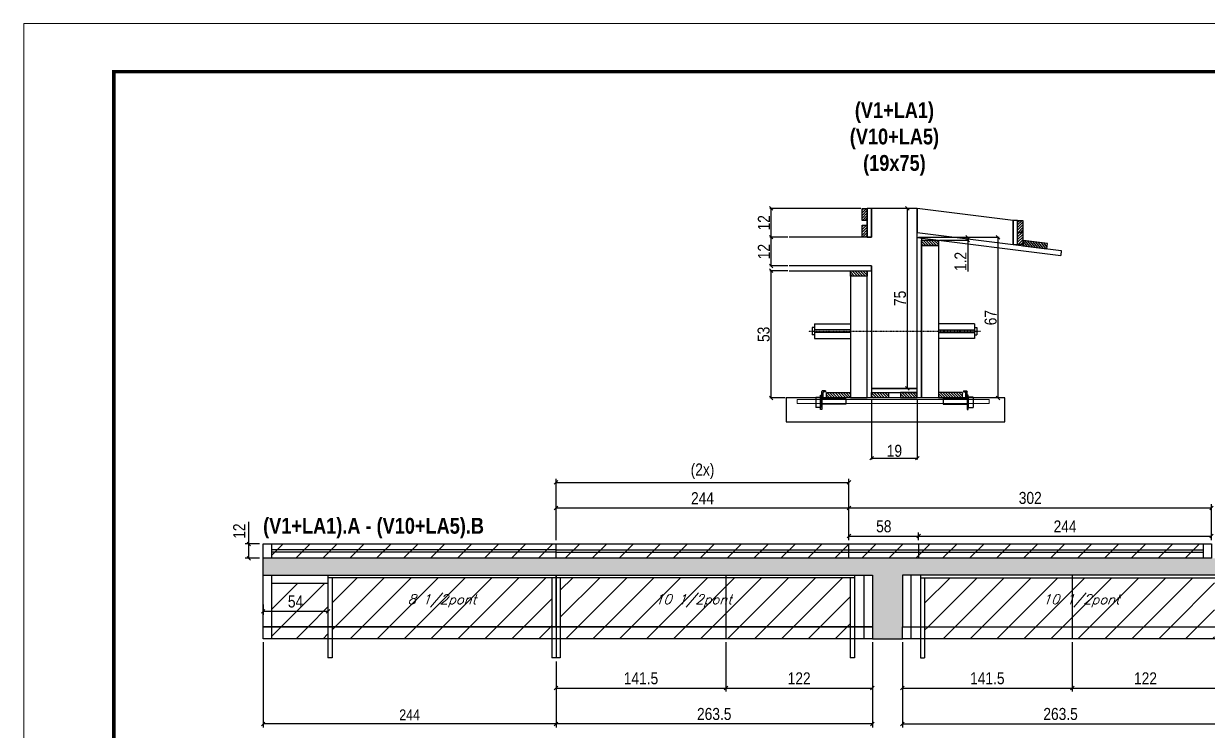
# Model space of a CAD drawing. Extents: x 3330 to 22105, y 1197 to 30204.
# Drawn here: x 12846 to 13832, y 23481 to 24070 of the extents above; entities that cross this region are included whole.
import ezdxf

# ---------------------------------------------------------------- set-up
doc = ezdxf.new("R2010")
doc.units = 0
doc.linetypes.add('DASHED', pattern=[0.75, 0.5, -0.25])
doc.linetypes.add('HIDDEN', pattern=[0.375, 0.25, -0.125])
for name, color, linetype in [('barrote', 251, 'Continuous'), ('COTA', 241, 'Continuous'), ('NOMENCLATURA', 7, 'Continuous'), ('Painéis', 200, 'Continuous'), ('presilha', 1, 'Continuous'), ('SARR_2.2x10', 60, 'Continuous'), ('SARR_2.2x7', 40, 'Continuous'), ('SARR_3.5x7', 81, 'Continuous'), ('SARR_EDITAR', 141, 'Continuous'), ('TENSOR', 3, 'Continuous'), ('texto', 7, 'Continuous')]:
    doc.layers.add(name, color=color, linetype=linetype)
for name, color, linetype, lineweight in [('CONCRETO', 251, 'Continuous', 25), ('Folhas', 255, 'Continuous', 9), ('Hachura', 251, 'Continuous', 9), ('SARRAFO DE PRESSAO', 251, 'DASHED', 9), ('SCO-___-LAJ', 2, 'Continuous', 0)]:
    doc.layers.add(name, color=color, linetype=linetype, lineweight=lineweight)
doc.styles.add('COTA TECNICA', font='techl___.ttf', dxfattribs={"height": 10})
doc.styles.add('COTA TECNICA 2X', font='techl___.ttf', dxfattribs={"height": 10})
doc.styles.add('COTA TECNICA-50', font='techl___.ttf', dxfattribs={"height": 9})
doc.styles.add('Romans', font='romans.shx')
doc.styles.add('TECNICA', font='techb___.ttf', dxfattribs={"height": 10})
doc.dimstyles.new('COTA PAINEL-50', dxfattribs={"dimtxt": 9, "dimasz": 3, "dimexe": 3, "dimexo": 3, "dimgap": 3, "dimtad": 1, "dimdec": 1, "dimzin": 12, "dimdsep": 46, "dimtxsty": 'COTA TECNICA-50', "dimblk1": 'OBLIQUE', "dimblk2": 'OBLIQUE', "dimsah": 1, "dimcen": 0.9, "dimclrd": 4, "dimclre": 4, "dimclrt": 240, "dimadec": 1, "dimazin": 3, "dimtfac": 1, "dimtdec": 1, "dimtmove": 0, "dimatfit": 3, "dimfxl": 1, "dimtolj": 1, "dimtzin": 12, "dimarcsym": 0})
doc.dimstyles.new('PAINEL', dxfattribs={"dimtxt": 10, "dimasz": 3, "dimexe": 3, "dimexo": 3, "dimgap": 3, "dimtad": 1, "dimdec": 1, "dimzin": 12, "dimdsep": 46, "dimtxsty": 'COTA TECNICA', "dimblk1": 'OBLIQUE', "dimblk2": 'OBLIQUE', "dimsah": 1, "dimcen": 0.9, "dimclrd": 4, "dimclre": 4, "dimclrt": 240, "dimadec": 1, "dimazin": 3, "dimtfac": 1, "dimtdec": 1, "dimtmove": 0, "dimatfit": 3, "dimfxl": 1, "dimtolj": 1, "dimtzin": 12, "dimarcsym": 0})
doc.dimstyles.new('SECAO', dxfattribs={"dimscale": 0.333333, "dimtxt": 5, "dimasz": 9, "dimexe": 3, "dimexo": 3, "dimgap": 3, "dimtad": 1, "dimdec": 1, "dimlfac": 0.5, "dimzin": 12, "dimdsep": 46, "dimtxsty": 'COTA TECNICA 2X', "dimblk1": 'OBLIQUE', "dimblk2": 'OBLIQUE', "dimsah": 1, "dimcen": 0.9, "dimclrd": 4, "dimclre": 4, "dimclrt": 240, "dimadec": 1, "dimazin": 3, "dimtfac": 1, "dimtdec": 1, "dimtmove": 0, "dimatfit": 3, "dimfxl": 1, "dimtolj": 1, "dimtzin": 12, "dimarcsym": 0})
pattern_1 = [(135, (46708.3284, -99753.9328), (-1.122532015, -1.122532015), [])]

# ---------------------------------------------------------------- blocks, each defined once
blk = doc.blocks.new('9999999999')
at = {"layer": 'Folhas'}
blk.add_lwpolyline([(98138.98, 34190.21), (99623.98, 34190.21), (99623.98, 35240.21), (98138.98, 35240.21)], close=True, dxfattribs=at)
at = {"layer": 'Folhas', "color": 30, "const_width": 3}
blk.add_lwpolyline([(98213.98, 34230.21), (99583.98, 34230.21), (99583.98, 35200.21), (98213.98, 35200.21)], close=True, dxfattribs=at)
blk = doc.blocks.new('PRESILHA METÁLICA 1')
at = {"layer": 'presilha'}
for p, q in [((6, 15.5), (7.5, 15.5)), ((6, -2.5), (6, 15.5)), ((7.5, 10.6), (7.5, 19.9)), ((7.5, 15.5), (7.5, -2.5)), ((12, 21), (8.6, 21)), ((9, 11.6), (9, 18.9)), ((12, 19.5), (9.6, 19.5)), ((12, 21), (12, 19.5)), ((0, 13), (6, 13)), ((0, 13), (0, 0)), ((6, 0), (0, 0)), ((6, 13), (6, 0)), ((37.5, 4.1), (7.5, 4.1)), ((37.5, 11), (9.6, 11)), ((37.5, 11), (37.5, 4.1)), ((7.5, -2.5), (6, -2.5))]:
    blk.add_line(p, q, dxfattribs=at)
for centre, radius, start, end in [((8.6, 19.9), 1.14, 90, 180), ((9.6, 18.9), 0.57, 90, 180), ((9.6, 11.6), 0.57, 180, 270)]:
    blk.add_arc(centre, radius, start, end, dxfattribs=at)
blk = doc.blocks.new('_Oblique')
at = {"color": 0, "linetype": 'ByBlock', "lineweight": -2}
blk.add_line((-0.5, -0.5), (0.5, 0.5), dxfattribs=at)
blk = doc.blocks.new('*D2185')
at = {"layer": 'COTA', "color": 4, "lineweight": -2, "transparency": 16777216}
for p, q in [((13552.39, 23757.24), (13552.39, 23707.02)), ((13590.39, 23757.24), (13590.39, 23707.02)), ((13552.39, 23708.02), (13590.39, 23708.02))]:
    blk.add_line(p, q, dxfattribs=at)
at = {"layer": 'Defpoints', "color": 0, "transparency": 16777216}
for p in [(13552.39, 23758.24), (13590.39, 23758.24), (13590.39, 23708.02)]:
    blk.add_point(p, dxfattribs=at)
at = {"layer": 'COTA', "color": 4, "lineweight": -2, "transparency": 16777216, "xscale": 3, "yscale": 3, "zscale": 3, "rotation": 180}
blk.add_blockref('_Oblique', (13552.39, 23708.02), dxfattribs=at)
at = {"layer": 'COTA', "color": 4, "lineweight": -2, "transparency": 16777216, "xscale": 3, "yscale": 3, "zscale": 3}
blk.add_blockref('_Oblique', (13590.39, 23708.02), dxfattribs=at)
at = {"layer": 'COTA', "color": 240, "transparency": 16777216, "insert": (13571.39, 23714.11), "char_height": 10, "attachment_point": 5, "style": 'COTA TECNICA 2X'}
blk.add_mtext('\\A1;19', dxfattribs=at)
blk = doc.blocks.new('*D2186')
at = {"layer": 'COTA', "color": 4, "lineweight": -2, "transparency": 16777216}
for p, q in [((13482.69, 23864.24), (13467.71, 23864.24)), ((13468.71, 23758.24), (13468.71, 23864.24)), ((13480.33, 23758.24), (13467.71, 23758.24))]:
    blk.add_line(p, q, dxfattribs=at)
at = {"layer": 'Defpoints', "color": 0, "transparency": 16777216}
for p in [(13468.71, 23864.24), (13483.69, 23864.24), (13481.33, 23758.24)]:
    blk.add_point(p, dxfattribs=at)
at = {"layer": 'COTA', "color": 4, "lineweight": -2, "transparency": 16777216, "xscale": 3, "yscale": 3, "zscale": 3}
for p, rotation in [((13468.71, 23864.24), 90), ((13468.71, 23758.24), 270)]:
    blk.add_blockref('_Oblique', p, dxfattribs=dict(at, rotation=rotation))
at = {"layer": 'COTA', "color": 240, "transparency": 16777216, "insert": (13462.49, 23811.24), "char_height": 10, "attachment_point": 5, "rotation": 90, "style": 'COTA TECNICA 2X'}
blk.add_mtext('\\A1;53', dxfattribs=at)
blk = doc.blocks.new('*D2187')
at = {"layer": 'COTA', "color": 4, "lineweight": -2, "transparency": 16777216}
for p, q in [((13482.69, 23892.24), (13467.71, 23892.24)), ((13468.71, 23868.24), (13468.71, 23892.24)), ((13482.69, 23868.24), (13467.71, 23868.24))]:
    blk.add_line(p, q, dxfattribs=at)
at = {"layer": 'Defpoints', "color": 0, "transparency": 16777216}
for p in [(13468.71, 23892.24), (13483.69, 23892.24), (13483.69, 23868.24)]:
    blk.add_point(p, dxfattribs=at)
at = {"layer": 'COTA', "color": 4, "lineweight": -2, "transparency": 16777216, "xscale": 3, "yscale": 3, "zscale": 3}
for p, rotation in [((13468.71, 23892.24), 90), ((13468.71, 23868.24), 270)]:
    blk.add_blockref('_Oblique', p, dxfattribs=dict(at, rotation=rotation))
at = {"layer": 'COTA', "color": 240, "transparency": 16777216, "insert": (13462.65, 23880.24), "char_height": 10, "attachment_point": 5, "rotation": 90, "style": 'COTA TECNICA 2X'}
blk.add_mtext('\\A1;12', dxfattribs=at)
blk = doc.blocks.new('*D2188')
at = {"layer": 'COTA', "color": 4, "lineweight": -2, "transparency": 16777216}
for p, q in [((13543.39, 23916.24), (13467.71, 23916.24)), ((13468.71, 23892.24), (13468.71, 23916.24)), ((13482.69, 23892.24), (13467.71, 23892.24))]:
    blk.add_line(p, q, dxfattribs=at)
at = {"layer": 'Defpoints', "color": 0, "transparency": 16777216}
for p in [(13468.71, 23916.24), (13544.39, 23916.24), (13483.69, 23892.24)]:
    blk.add_point(p, dxfattribs=at)
at = {"layer": 'COTA', "color": 4, "lineweight": -2, "transparency": 16777216, "xscale": 3, "yscale": 3, "zscale": 3}
for p, rotation in [((13468.71, 23916.24), 90), ((13468.71, 23892.24), 270)]:
    blk.add_blockref('_Oblique', p, dxfattribs=dict(at, rotation=rotation))
at = {"layer": 'COTA', "color": 240, "transparency": 16777216, "insert": (13462.65, 23904.24), "char_height": 10, "attachment_point": 5, "rotation": 90, "style": 'COTA TECNICA 2X'}
blk.add_mtext('\\A1;12', dxfattribs=at)
blk = doc.blocks.new('*D2189')
at = {"layer": 'COTA', "color": 4, "lineweight": -2, "transparency": 16777216}
for p, q in [((13591.39, 23892.15), (13658.68, 23892.15)), ((13657.68, 23758.24), (13657.68, 23892.15)), ((13662.25, 23758.24), (13656.68, 23758.24))]:
    blk.add_line(p, q, dxfattribs=at)
at = {"layer": 'Defpoints', "color": 0, "transparency": 16777216}
for p in [(13590.39, 23892.15), (13657.68, 23892.15), (13663.25, 23758.24)]:
    blk.add_point(p, dxfattribs=at)
at = {"layer": 'COTA', "color": 4, "lineweight": -2, "transparency": 16777216, "xscale": 3, "yscale": 3, "zscale": 3}
for p, rotation in [((13657.68, 23892.15), 90), ((13657.68, 23758.24), 270)]:
    blk.add_blockref('_Oblique', p, dxfattribs=dict(at, rotation=rotation))
at = {"layer": 'COTA', "color": 240, "transparency": 16777216, "insert": (13651.58, 23825.19), "char_height": 10, "attachment_point": 5, "rotation": 90, "style": 'COTA TECNICA 2X'}
blk.add_mtext('\\A1;67', dxfattribs=at)
blk = doc.blocks.new('*D2190')
at = {"layer": 'COTA', "color": 4, "lineweight": -2, "transparency": 16777216}
for p, q in [((13589.39, 23916.24), (13581.15, 23916.24)), ((13582.15, 23766.24), (13582.15, 23916.24)), ((13589.39, 23766.24), (13581.15, 23766.24))]:
    blk.add_line(p, q, dxfattribs=at)
at = {"layer": 'Defpoints', "color": 0, "transparency": 16777216}
for p in [(13582.15, 23916.24), (13590.39, 23916.24), (13590.39, 23766.24)]:
    blk.add_point(p, dxfattribs=at)
at = {"layer": 'COTA', "color": 4, "lineweight": -2, "transparency": 16777216, "xscale": 3, "yscale": 3, "zscale": 3}
for p, rotation in [((13582.15, 23916.24), 90), ((13582.15, 23766.24), 270)]:
    blk.add_blockref('_Oblique', p, dxfattribs=dict(at, rotation=rotation))
at = {"layer": 'COTA', "color": 240, "transparency": 16777216, "insert": (13576.04, 23841.24), "char_height": 10, "attachment_point": 5, "rotation": 90, "style": 'COTA TECNICA 2X'}
blk.add_mtext('\\A1;75', dxfattribs=at)
blk = doc.blocks.new('*D2191')
at = {"layer": 'COTA', "color": 4, "lineweight": -2, "transparency": 16777216}
for p, q in [((13591.39, 23892.15), (13633.49, 23892.15)), ((13632.49, 23892.15), (13632.49, 23889.85)), ((13608.99, 23889.85), (13633.49, 23889.85)), ((13632.49, 23889.85), (13632.49, 23863.76))]:
    blk.add_line(p, q, dxfattribs=at)
at = {"layer": 'Defpoints', "color": 0, "transparency": 16777216}
for p in [(13590.39, 23892.15), (13632.49, 23892.15), (13607.99, 23889.85)]:
    blk.add_point(p, dxfattribs=at)
at = {"layer": 'COTA', "color": 4, "lineweight": -2, "transparency": 16777216, "xscale": 3, "yscale": 3, "zscale": 3}
for p, rotation in [((13632.49, 23892.15), 90), ((13632.49, 23889.85), 270)]:
    blk.add_blockref('_Oblique', p, dxfattribs=dict(at, rotation=rotation))
at = {"layer": 'COTA', "color": 240, "transparency": 16777216, "insert": (13626.43, 23871.99), "char_height": 10, "attachment_point": 5, "rotation": 90, "style": 'COTA TECNICA 2X'}
blk.add_mtext('\\A1;1.2', dxfattribs=at)
blk = doc.blocks.new('*D2194')
at = {"layer": 'COTA', "color": 4, "linetype": 'ByBlock', "lineweight": -2, "transparency": 16777216}
for p, q in [((13045.54, 23554.55), (13045.54, 23483.5)), ((13289.54, 23538.55), (13289.54, 23483.5)), ((13289.54, 23486.5), (13045.54, 23486.5))]:
    blk.add_line(p, q, dxfattribs=at)
at = {"layer": 'Defpoints', "color": 0, "linetype": 'ByBlock', "transparency": 16777216}
for p in [(13045.54, 23557.55), (13289.54, 23541.55), (13045.54, 23486.5)]:
    blk.add_point(p, dxfattribs=at)
at = {"layer": 'COTA', "color": 4, "linetype": 'ByBlock', "lineweight": -2, "transparency": 16777216, "xscale": 3, "yscale": 3, "zscale": 3, "rotation": 180}
blk.add_blockref('_Oblique', (13045.54, 23486.5), dxfattribs=at)
at = {"layer": 'COTA', "color": 4, "linetype": 'ByBlock', "lineweight": -2, "transparency": 16777216, "xscale": 3, "yscale": 3, "zscale": 3}
blk.add_blockref('_Oblique', (13289.54, 23486.5), dxfattribs=at)
at = {"layer": 'COTA', "color": 240, "linetype": 'ByBlock', "transparency": 16777216, "insert": (13167.54, 23494.06), "char_height": 9, "attachment_point": 5, "style": 'COTA TECNICA-50'}
blk.add_mtext('\\A1;244', dxfattribs=at)
blk = doc.blocks.new('*D2195')
at = {"layer": 'COTA', "color": 4, "linetype": 'ByBlock', "lineweight": -2, "transparency": 16777216}
for p, q in [((13553.04, 23554.55), (13553.04, 23483.5)), ((13289.54, 23538.55), (13289.54, 23483.5)), ((13553.04, 23486.5), (13289.54, 23486.5))]:
    blk.add_line(p, q, dxfattribs=at)
at = {"layer": 'Defpoints', "color": 0, "linetype": 'ByBlock', "transparency": 16777216}
for p in [(13553.04, 23557.55), (13289.54, 23541.55), (13289.54, 23486.5)]:
    blk.add_point(p, dxfattribs=at)
at = {"layer": 'COTA', "color": 4, "linetype": 'ByBlock', "lineweight": -2, "transparency": 16777216, "xscale": 3, "yscale": 3, "zscale": 3, "rotation": 180}
blk.add_blockref('_Oblique', (13289.54, 23486.5), dxfattribs=at)
at = {"layer": 'COTA', "color": 4, "linetype": 'ByBlock', "lineweight": -2, "transparency": 16777216, "xscale": 3, "yscale": 3, "zscale": 3}
blk.add_blockref('_Oblique', (13553.04, 23486.5), dxfattribs=at)
at = {"layer": 'COTA', "color": 240, "linetype": 'ByBlock', "transparency": 16777216, "insert": (13421.29, 23494.72), "char_height": 10, "attachment_point": 5, "style": 'COTA TECNICA'}
blk.add_mtext('\\A1;263.5', dxfattribs=at)
blk = doc.blocks.new('*D2196')
at = {"layer": 'COTA', "color": 4, "lineweight": -2, "transparency": 16777216}
for p, q in [((13045.54, 23586.05), (13045.54, 23577.41)), ((13099.54, 23586.05), (13099.54, 23577.41)), ((13045.54, 23580.41), (13099.54, 23580.41))]:
    blk.add_line(p, q, dxfattribs=at)
at = {"layer": 'Defpoints', "color": 0, "transparency": 16777216}
for p in [(13045.54, 23589.05), (13099.54, 23589.05), (13099.54, 23580.41)]:
    blk.add_point(p, dxfattribs=at)
at = {"layer": 'COTA', "color": 4, "lineweight": -2, "transparency": 16777216, "xscale": 3, "yscale": 3, "zscale": 3, "rotation": 180}
blk.add_blockref('_Oblique', (13045.54, 23580.41), dxfattribs=at)
at = {"layer": 'COTA', "color": 4, "lineweight": -2, "transparency": 16777216, "xscale": 3, "yscale": 3, "zscale": 3}
blk.add_blockref('_Oblique', (13099.54, 23580.41), dxfattribs=at)
at = {"layer": 'COTA', "color": 240, "transparency": 16777216, "insert": (13072.54, 23588.52), "char_height": 10, "attachment_point": 5, "style": 'COTA TECNICA'}
blk.add_mtext('\\A1;54', dxfattribs=at)
blk = doc.blocks.new('*D2198')
at = {"layer": 'COTA', "color": 4, "linetype": 'ByBlock', "lineweight": -2, "transparency": 16777216}
for p, q in [((13578.04, 23554.55), (13578.04, 23483.5)), ((13841.54, 23538.55), (13841.54, 23483.5)), ((13578.04, 23486.5), (13841.54, 23486.5))]:
    blk.add_line(p, q, dxfattribs=at)
at = {"layer": 'Defpoints', "color": 0, "linetype": 'ByBlock', "transparency": 16777216}
for p in [(13578.04, 23557.55), (13841.54, 23541.55), (13841.54, 23486.5)]:
    blk.add_point(p, dxfattribs=at)
at = {"layer": 'COTA', "color": 4, "linetype": 'ByBlock', "lineweight": -2, "transparency": 16777216, "xscale": 3, "yscale": 3, "zscale": 3, "rotation": 180}
blk.add_blockref('_Oblique', (13578.04, 23486.5), dxfattribs=at)
at = {"layer": 'COTA', "color": 4, "linetype": 'ByBlock', "lineweight": -2, "transparency": 16777216, "xscale": 3, "yscale": 3, "zscale": 3}
blk.add_blockref('_Oblique', (13841.54, 23486.5), dxfattribs=at)
at = {"layer": 'COTA', "color": 240, "linetype": 'ByBlock', "transparency": 16777216, "insert": (13709.79, 23494.72), "char_height": 10, "attachment_point": 5, "style": 'COTA TECNICA'}
blk.add_mtext('\\A1;263.5', dxfattribs=at)
blk = doc.blocks.new('*D2201')
at = {"layer": 'COTA', "color": 4, "lineweight": -2, "transparency": 16777216}
for p, q in [((13431.04, 23554.55), (13431.04, 23513.4)), ((13289.54, 23538.55), (13289.54, 23513.4)), ((13289.54, 23516.4), (13431.04, 23516.4))]:
    blk.add_line(p, q, dxfattribs=at)
at = {"layer": 'Defpoints', "color": 0, "transparency": 16777216}
for p in [(13431.04, 23557.55), (13289.54, 23541.55), (13431.04, 23516.4)]:
    blk.add_point(p, dxfattribs=at)
at = {"layer": 'COTA', "color": 4, "lineweight": -2, "transparency": 16777216, "xscale": 3, "yscale": 3, "zscale": 3, "rotation": 180}
blk.add_blockref('_Oblique', (13289.54, 23516.4), dxfattribs=at)
at = {"layer": 'COTA', "color": 4, "lineweight": -2, "transparency": 16777216, "xscale": 3, "yscale": 3, "zscale": 3}
blk.add_blockref('_Oblique', (13431.04, 23516.4), dxfattribs=at)
at = {"layer": 'COTA', "color": 240, "transparency": 16777216, "insert": (13360.29, 23524.51), "char_height": 10, "attachment_point": 5, "style": 'COTA TECNICA'}
blk.add_mtext('\\A1;141.5', dxfattribs=at)
blk = doc.blocks.new('*D2202')
at = {"layer": 'COTA', "color": 4, "lineweight": -2, "transparency": 16777216}
for p, q in [((13431.04, 23554.55), (13431.04, 23513.4)), ((13553.04, 23538.55), (13553.04, 23513.4)), ((13431.04, 23516.4), (13553.04, 23516.4))]:
    blk.add_line(p, q, dxfattribs=at)
at = {"layer": 'Defpoints', "color": 0, "transparency": 16777216}
for p in [(13431.04, 23557.55), (13553.04, 23541.55), (13553.04, 23516.4)]:
    blk.add_point(p, dxfattribs=at)
at = {"layer": 'COTA', "color": 4, "lineweight": -2, "transparency": 16777216, "xscale": 3, "yscale": 3, "zscale": 3, "rotation": 180}
blk.add_blockref('_Oblique', (13431.04, 23516.4), dxfattribs=at)
at = {"layer": 'COTA', "color": 4, "lineweight": -2, "transparency": 16777216, "xscale": 3, "yscale": 3, "zscale": 3}
blk.add_blockref('_Oblique', (13553.04, 23516.4), dxfattribs=at)
at = {"layer": 'COTA', "color": 240, "transparency": 16777216, "insert": (13492.04, 23524.46), "char_height": 10, "attachment_point": 5, "style": 'COTA TECNICA'}
blk.add_mtext('\\A1;122', dxfattribs=at)
blk = doc.blocks.new('*D2203')
at = {"layer": 'COTA', "color": 4, "lineweight": -2, "transparency": 16777216}
for p, q in [((13578.04, 23554.55), (13578.04, 23513.4)), ((13719.54, 23538.55), (13719.54, 23513.4)), ((13578.04, 23516.4), (13719.54, 23516.4))]:
    blk.add_line(p, q, dxfattribs=at)
at = {"layer": 'Defpoints', "color": 0, "transparency": 16777216}
for p in [(13578.04, 23557.55), (13719.54, 23541.55), (13719.54, 23516.4)]:
    blk.add_point(p, dxfattribs=at)
at = {"layer": 'COTA', "color": 4, "lineweight": -2, "transparency": 16777216, "xscale": 3, "yscale": 3, "zscale": 3, "rotation": 180}
blk.add_blockref('_Oblique', (13578.04, 23516.4), dxfattribs=at)
at = {"layer": 'COTA', "color": 4, "lineweight": -2, "transparency": 16777216, "xscale": 3, "yscale": 3, "zscale": 3}
blk.add_blockref('_Oblique', (13719.54, 23516.4), dxfattribs=at)
at = {"layer": 'COTA', "color": 240, "transparency": 16777216, "insert": (13648.79, 23524.51), "char_height": 10, "attachment_point": 5, "style": 'COTA TECNICA'}
blk.add_mtext('\\A1;141.5', dxfattribs=at)
blk = doc.blocks.new('*D2204')
at = {"layer": 'COTA', "color": 4, "lineweight": -2, "transparency": 16777216}
for p, q in [((13719.54, 23554.55), (13719.54, 23513.4)), ((13841.54, 23538.55), (13841.54, 23513.4)), ((13719.54, 23516.4), (13841.54, 23516.4))]:
    blk.add_line(p, q, dxfattribs=at)
at = {"layer": 'Defpoints', "color": 0, "transparency": 16777216}
for p in [(13719.54, 23557.55), (13841.54, 23541.55), (13841.54, 23516.4)]:
    blk.add_point(p, dxfattribs=at)
at = {"layer": 'COTA', "color": 4, "lineweight": -2, "transparency": 16777216, "xscale": 3, "yscale": 3, "zscale": 3, "rotation": 180}
blk.add_blockref('_Oblique', (13719.54, 23516.4), dxfattribs=at)
at = {"layer": 'COTA', "color": 4, "lineweight": -2, "transparency": 16777216, "xscale": 3, "yscale": 3, "zscale": 3}
blk.add_blockref('_Oblique', (13841.54, 23516.4), dxfattribs=at)
at = {"layer": 'COTA', "color": 240, "transparency": 16777216, "insert": (13780.54, 23524.46), "char_height": 10, "attachment_point": 5, "style": 'COTA TECNICA'}
blk.add_mtext('\\A1;122', dxfattribs=at)
blk = doc.blocks.new('*D2207')
at = {"layer": 'COTA', "color": 4, "lineweight": -2, "transparency": 16777216}
for p, q in [((13289.54, 23639.55), (13289.54, 23669.58)), ((13289.54, 23666.58), (13533.54, 23666.58)), ((13533.54, 23639.55), (13533.54, 23669.58))]:
    blk.add_line(p, q, dxfattribs=at)
at = {"layer": 'Defpoints', "color": 0, "transparency": 16777216}
for p in [(13533.54, 23666.58), (13289.54, 23636.55), (13533.54, 23636.55)]:
    blk.add_point(p, dxfattribs=at)
at = {"layer": 'COTA', "color": 4, "lineweight": -2, "transparency": 16777216, "xscale": 3, "yscale": 3, "zscale": 3, "rotation": 180}
blk.add_blockref('_Oblique', (13289.54, 23666.58), dxfattribs=at)
at = {"layer": 'COTA', "color": 4, "lineweight": -2, "transparency": 16777216, "xscale": 3, "yscale": 3, "zscale": 3}
blk.add_blockref('_Oblique', (13533.54, 23666.58), dxfattribs=at)
at = {"layer": 'COTA', "color": 240, "transparency": 16777216, "insert": (13411.54, 23674.65), "char_height": 10, "attachment_point": 5, "style": 'COTA TECNICA'}
blk.add_mtext('\\A1;244', dxfattribs=at)
blk = doc.blocks.new('*D2208')
at = {"layer": 'COTA', "color": 4, "lineweight": -2, "transparency": 16777216}
for p, q in [((13533.54, 23639.55), (13533.54, 23669.58)), ((13533.54, 23666.58), (13835.54, 23666.58)), ((13835.54, 23639.55), (13835.54, 23669.58))]:
    blk.add_line(p, q, dxfattribs=at)
at = {"layer": 'Defpoints', "color": 0, "transparency": 16777216}
for p in [(13835.54, 23666.58), (13533.54, 23636.55), (13835.54, 23636.55)]:
    blk.add_point(p, dxfattribs=at)
at = {"layer": 'COTA', "color": 4, "lineweight": -2, "transparency": 16777216, "xscale": 3, "yscale": 3, "zscale": 3, "rotation": 180}
blk.add_blockref('_Oblique', (13533.54, 23666.58), dxfattribs=at)
at = {"layer": 'COTA', "color": 4, "lineweight": -2, "transparency": 16777216, "xscale": 3, "yscale": 3, "zscale": 3}
blk.add_blockref('_Oblique', (13835.54, 23666.58), dxfattribs=at)
at = {"layer": 'COTA', "color": 240, "transparency": 16777216, "insert": (13684.54, 23674.8), "char_height": 10, "attachment_point": 5, "style": 'COTA TECNICA'}
blk.add_mtext('\\A1;302', dxfattribs=at)
blk = doc.blocks.new('*D2209')
at = {"layer": 'COTA', "color": 4, "lineweight": -2, "transparency": 16777216}
for p, q in [((13533.54, 23639.55), (13533.54, 23646.05)), ((13591.54, 23639.55), (13591.54, 23646.05)), ((13533.54, 23643.05), (13591.54, 23643.05))]:
    blk.add_line(p, q, dxfattribs=at)
at = {"layer": 'Defpoints', "color": 0, "transparency": 16777216}
for p in [(13533.54, 23636.55), (13591.54, 23643.05), (13591.54, 23636.55)]:
    blk.add_point(p, dxfattribs=at)
at = {"layer": 'COTA', "color": 4, "lineweight": -2, "transparency": 16777216, "xscale": 3, "yscale": 3, "zscale": 3, "rotation": 180}
blk.add_blockref('_Oblique', (13533.54, 23643.05), dxfattribs=at)
at = {"layer": 'COTA', "color": 4, "lineweight": -2, "transparency": 16777216, "xscale": 3, "yscale": 3, "zscale": 3}
blk.add_blockref('_Oblique', (13591.54, 23643.05), dxfattribs=at)
at = {"layer": 'COTA', "color": 240, "transparency": 16777216, "insert": (13562.54, 23651.18), "char_height": 10, "attachment_point": 5, "style": 'COTA TECNICA'}
blk.add_mtext('\\A1;58', dxfattribs=at)
blk = doc.blocks.new('*D2210')
at = {"layer": 'COTA', "color": 4, "lineweight": -2, "transparency": 16777216}
for p, q in [((13591.54, 23639.55), (13591.54, 23646.05)), ((13835.54, 23639.55), (13835.54, 23646.05)), ((13591.54, 23643.05), (13835.54, 23643.05))]:
    blk.add_line(p, q, dxfattribs=at)
at = {"layer": 'Defpoints', "color": 0, "transparency": 16777216}
for p in [(13591.54, 23636.55), (13835.54, 23643.05), (13835.54, 23636.55)]:
    blk.add_point(p, dxfattribs=at)
at = {"layer": 'COTA', "color": 4, "lineweight": -2, "transparency": 16777216, "xscale": 3, "yscale": 3, "zscale": 3, "rotation": 180}
blk.add_blockref('_Oblique', (13591.54, 23643.05), dxfattribs=at)
at = {"layer": 'COTA', "color": 4, "lineweight": -2, "transparency": 16777216, "xscale": 3, "yscale": 3, "zscale": 3}
blk.add_blockref('_Oblique', (13835.54, 23643.05), dxfattribs=at)
at = {"layer": 'COTA', "color": 240, "transparency": 16777216, "insert": (13713.54, 23651.12), "char_height": 10, "attachment_point": 5, "style": 'COTA TECNICA'}
blk.add_mtext('\\A1;244', dxfattribs=at)
blk = doc.blocks.new('*D2193')
at = {"layer": 'COTA', "color": 4, "lineweight": -2, "transparency": 16777216}
for p, q in [((13289.54, 23639.55), (13289.54, 23690.84)), ((13289.54, 23687.84), (13533.54, 23687.84)), ((13533.54, 23639.55), (13533.54, 23690.84))]:
    blk.add_line(p, q, dxfattribs=at)
at = {"layer": 'Defpoints', "color": 0, "transparency": 16777216}
for p in [(13533.54, 23687.84), (13289.54, 23636.55), (13533.54, 23636.55)]:
    blk.add_point(p, dxfattribs=at)
at = {"layer": 'COTA', "color": 4, "lineweight": -2, "transparency": 16777216, "xscale": 3, "yscale": 3, "zscale": 3, "rotation": 180}
blk.add_blockref('_Oblique', (13289.54, 23687.84), dxfattribs=at)
at = {"layer": 'COTA', "color": 4, "lineweight": -2, "transparency": 16777216, "xscale": 3, "yscale": 3, "zscale": 3}
blk.add_blockref('_Oblique', (13533.54, 23687.84), dxfattribs=at)
at = {"layer": 'COTA', "color": 240, "transparency": 16777216, "insert": (13411.54, 23697.06), "char_height": 10, "attachment_point": 5, "style": 'COTA TECNICA'}
blk.add_mtext('\\A1;(2x)', dxfattribs=at)
blk = doc.blocks.new('*D2205')
at = {"layer": 'COTA', "color": 4, "lineweight": -2, "transparency": 16777216}
for p, q in [((13033.64, 23636.55), (13033.64, 23654.86)), ((13042.54, 23636.55), (13030.64, 23636.55)), ((13033.64, 23624.55), (13033.64, 23636.55)), ((13042.54, 23624.55), (13030.64, 23624.55))]:
    blk.add_line(p, q, dxfattribs=at)
at = {"layer": 'Defpoints', "color": 0, "transparency": 16777216}
for p in [(13033.64, 23636.55), (13045.54, 23636.55), (13045.54, 23624.55)]:
    blk.add_point(p, dxfattribs=at)
at = {"layer": 'COTA', "color": 4, "lineweight": -2, "transparency": 16777216, "xscale": 3, "yscale": 3, "zscale": 3}
for p, rotation in [((13033.64, 23636.55), 90), ((13033.64, 23624.55), 270)]:
    blk.add_blockref('_Oblique', p, dxfattribs=dict(at, rotation=rotation))
at = {"layer": 'COTA', "color": 240, "transparency": 16777216, "insert": (13025.58, 23647.2), "char_height": 10, "attachment_point": 5, "rotation": 90, "style": 'COTA TECNICA'}
blk.add_mtext('\\A1;12', dxfattribs=at)

msp = doc.modelspace()

# ---------------------------------------------------------------- hatches: boundary and pattern name
at = {"layer": 'COTA'}
h = msp.add_hatch(dxfattribs=at)
h.set_pattern_fill('AR-CONC', color=256, scale=0.03)
h.set_pattern_definition([(50, (-3183.5, -1208.265), (5.4655401, -0.47817257), [0.5715, -6.2865]), (355, (-3183.5, -1208.265), (-1.0573026, 5.7317054), [0.4572, -5.0292175]), (100.451445, (-3183.0445, -1208.3047), (4.4082374, 5.2535326), [0.4857003, -5.3427073]), (46.1842, (-3183.5, -1206.741), (8.1323712, -1.2612698), [0.85725, -9.42975]), (96.635558, (-3182.822, -1206.846), (7.122124, 7.4227837), [0.7285507, -8.0140682]), (351.18415, (-3183.5, -1206.741), (7.122124, 7.4227837), [0.685799, -7.543792]), (21, (-3182.738, -1207.122), (4.54843174, -3.06795595), [0.5715, -6.2865]), (326, (-3182.738, -1207.122), (1.8540609, 5.525639), [0.4572, -5.0292]), (71.451445, (-3182.359, -1207.3775), (6.4024926, 2.4576831), [0.4857003, -5.3426981]), (37.5, (-3183.5, -1208.2648), (0.0926581, 2.53665117), [0, -4.96824, 0, -5.1054, 0, -5.04825]), (7.5, (-3183.5, -1208.2648), (2.00458988, 3.00541724), [0, -2.91084, 0, -4.85394, 0, -1.92405]), (327.5, (-3185.1993, -1208.2648), (4.06771786, -0.17186232), [0, -1.905, 0, -5.9436, 0, -7.8867]), (317.5, (-3185.9613, -1208.265), (4.44387544, 0.76279473), [0, -2.4765, 0, -3.94716, 0, -5.6007])])
h.paths.add_polyline_path([(13578.04, 23610.55), (13841.54, 23610.55), (14085.54, 23610.55), (14085.54, 23624.55), (13835.54, 23624.55), (13045.54, 23624.55), (13045.54, 23610.55), (13289.54, 23610.55), (13553.04, 23610.55), (13553.04, 23567.55), (13553.04, 23557.55), (13578.04, 23557.55), (13578.04, 23567.55)])
at = {"layer": 'Hachura', "linetype": 'ByBlock'}
h = msp.add_hatch(dxfattribs=at)
h.set_pattern_fill('ANSI31', color=256, scale=5)
h.paths.add_polyline_path([(13052.54, 23636.55), (13052.54, 23624.55), (13289.54, 23624.55), (13289.54, 23636.55)])
h.paths.add_polyline_path([(13289.54, 23636.55), (13289.54, 23624.55), (13533.54, 23624.55), (13533.54, 23636.55)])
h.paths.add_polyline_path([(13533.54, 23636.55), (13533.54, 23624.55), (13591.54, 23624.55), (13591.54, 23636.55)])
h.paths.add_polyline_path([(13591.54, 23636.55), (13591.54, 23624.55), (13828.54, 23624.55), (13828.54, 23636.55)])
h = msp.add_hatch(dxfattribs=at)
h.set_pattern_fill('ANSI31', color=256, scale=5)
h.paths.add_polyline_path([(13052.54, 23603.55), (13052.54, 23567.55), (13099.54, 23567.55), (13099.54, 23603.55)])
h.paths.add_polyline_path([(13286.04, 23567.55), (13286.04, 23608.35), (13103.04, 23608.35), (13103.04, 23567.55)])
h.paths.add_polyline_path([(13431.04, 23567.55), (13431.04, 23608.35), (13293.04, 23608.35), (13293.04, 23567.55)])
h.paths.add_polyline_path([(13534.54, 23567.55), (13534.54, 23608.35), (13431.04, 23608.35), (13431.04, 23567.55)])
h.paths.add_polyline_path([(13719.54, 23567.55), (13719.54, 23608.35), (13596.54, 23608.35), (13596.54, 23567.55)])
h.paths.add_polyline_path([(13719.54, 23608.35), (13719.54, 23567.55), (13838.04, 23567.55), (13838.04, 23608.35)])
h.paths.add_polyline_path([(14028.04, 23567.55), (14028.04, 23608.35), (13845.04, 23608.35), (13845.04, 23567.55)])
h.paths.add_polyline_path([(14031.54, 23603.55), (14031.54, 23567.55), (14078.54, 23567.55), (14078.54, 23603.55)])
h = msp.add_hatch(dxfattribs=at)
h.set_pattern_fill('ANSI31', color=256, scale=5)
h.paths.add_polyline_path([(13052.54, 23567.55), (13052.54, 23557.55), (13099.54, 23557.55), (13099.54, 23567.55)])
h.paths.add_polyline_path([(13286.04, 23557.55), (13286.04, 23567.55), (13103.04, 23567.55), (13103.04, 23557.55)])
h.paths.add_polyline_path([(13293.04, 23567.55), (13293.04, 23557.55), (13431.04, 23557.55), (13431.04, 23567.55)])
h.paths.add_polyline_path([(13534.54, 23557.55), (13534.54, 23567.55), (13431.04, 23567.55), (13431.04, 23557.55)])
h.paths.add_polyline_path([(13719.54, 23557.55), (13719.54, 23567.55), (13596.54, 23567.55), (13596.54, 23557.55)])
h.paths.add_polyline_path([(13719.54, 23567.55), (13719.54, 23557.55), (13838.04, 23557.55), (13838.04, 23567.55)])
h.paths.add_polyline_path([(13845.04, 23567.55), (13845.04, 23557.55), (14028.04, 23557.55), (14028.04, 23567.55)])
h.paths.add_polyline_path([(14031.54, 23567.55), (14031.54, 23557.55), (14078.54, 23557.55), (14078.54, 23567.55)])
at = {"layer": 'SARR_2.2x10'}
h = msp.add_hatch(dxfattribs=at)
h.set_pattern_fill('ANSI31', color=256, scale=0.5, angle=82.87498)
h.set_pattern_definition([(127.8749837, (31203.3243, -102778.904), (-1.253096645, -0.974630724), [])])
h.paths.add_polyline_path([(13698.78, 23886.97), (13698.24, 23882.6), (13678.39, 23885.08), (13678.94, 23889.45)])
h = msp.add_hatch(dxfattribs=at)
h.set_pattern_fill('ANSI31', color=256, scale=0.5, angle=90)
h.set_pattern_definition(pattern_1)
h.paths.add_polyline_path([(13514.79, 23762.64), (13514.79, 23758.24), (13534.79, 23758.24), (13534.79, 23762.64)])
h = msp.add_hatch(dxfattribs=at)
h.set_pattern_fill('ANSI31', color=256, scale=0.5, angle=90)
h.set_pattern_definition(pattern_1)
h.paths.add_polyline_path([(13627.99, 23762.64), (13627.99, 23758.24), (13607.99, 23758.24), (13607.99, 23762.64)])
at = {"layer": 'SARR_2.2x7'}
h = msp.add_hatch(dxfattribs=at)
h.set_pattern_fill('ANSI31', color=256, scale=0.5, angle=180)
h.set_pattern_definition([(225, (137060.9594, 57069.7756), (1.122532015, -1.122532015), [])])
h.paths.add_polyline_path([(13544.39, 23906.24), (13548.79, 23906.24), (13548.79, 23916.24), (13544.39, 23916.24)])
h = msp.add_hatch(dxfattribs=at)
h.set_pattern_fill('ANSI31', color=256, scale=0.5, angle=180)
h.set_pattern_definition([(225, (137060.9594, 57055.7756), (1.122532015, -1.122532015), [])])
h.paths.add_polyline_path([(13544.39, 23892.24), (13548.79, 23892.24), (13548.79, 23902.24), (13544.39, 23902.24)])
h = msp.add_hatch(dxfattribs=at)
h.set_pattern_fill('ANSI31', color=256, scale=0.5, angle=180)
h.set_pattern_definition([(225, (137190.5594, 57059.7756), (1.122532015, -1.122532015), [])])
h.paths.add_polyline_path([(13673.99, 23896.24), (13678.39, 23896.24), (13678.39, 23906.24), (13673.99, 23906.24)])
h = msp.add_hatch(dxfattribs=at)
h.set_pattern_fill('ANSI31', color=256, scale=0.5, angle=180)
h.set_pattern_definition([(225, (137190.5594, 57049.6977), (1.122532015, -1.122532015), [])])
h.paths.add_polyline_path([(13673.99, 23886.16), (13678.39, 23886.16), (13678.39, 23896.16), (13673.99, 23896.16)])
h = msp.add_hatch(dxfattribs=at)
h.set_pattern_fill('ANSI31', color=256, scale=0.5, angle=90)
h.set_pattern_definition([(135, (46761.5284, -99626.7195), (-1.122532015, -1.122532015), [])])
h.paths.add_polyline_path([(13607.99, 23889.85), (13607.99, 23885.45), (13593.99, 23885.45), (13593.99, 23889.85)])
h = msp.add_hatch(dxfattribs=at)
h.set_pattern_fill('ANSI31', color=256, scale=0.5, angle=90)
h.set_pattern_definition([(135, (46702.3284, -99652.3328), (-1.122532015, -1.122532015), [])])
h.paths.add_polyline_path([(13548.79, 23864.24), (13548.79, 23859.84), (13534.79, 23859.84), (13534.79, 23864.24)])
h = msp.add_hatch(dxfattribs=at)
h.set_pattern_fill('ANSI31', color=256, scale=0.5, angle=90)
h.set_pattern_definition([(135, (46787.9284, -99753.9328), (-1.122532015, -1.122532015), [])])
h.paths.add_polyline_path([(13566.39, 23758.24), (13566.39, 23762.64), (13552.39, 23762.64), (13552.39, 23758.24)])
h = msp.add_hatch(dxfattribs=at)
h.set_pattern_fill('ANSI31', color=256, scale=0.5, angle=90)
h.set_pattern_definition([(135, (46725.9284, -99753.9328), (-1.122532015, -1.122532015), [])])
h.paths.add_polyline_path([(13576.39, 23758.24), (13576.39, 23762.64), (13590.39, 23762.64), (13590.39, 23758.24)])

# ---------------------------------------------------------------- linework, layer by layer
at = {"ltscale": 3}
for p, q in [((13502.79, 23816.89), (13502.79, 23810.89)), ((13504.79, 23816.89), (13502.79, 23816.89)), ((13504.79, 23819.89), (13504.79, 23807.89)), ((13504.79, 23819.89), (13534.79, 23819.89)), ((13534.79, 23814.89), (13504.79, 23814.89)), ((13534.79, 23812.89), (13504.79, 23812.89)), ((13637.99, 23819.89), (13607.99, 23819.89)), ((13607.99, 23814.89), (13637.99, 23814.89)), ((13607.99, 23812.89), (13637.99, 23812.89)), ((13637.99, 23819.89), (13637.99, 23807.89)), ((13637.99, 23816.89), (13639.99, 23816.89)), ((13639.99, 23816.89), (13639.99, 23810.89)), ((13504.79, 23810.89), (13502.79, 23810.89)), ((13504.79, 23807.89), (13534.79, 23807.89)), ((13637.99, 23807.89), (13607.99, 23807.89)), ((13637.99, 23810.89), (13639.99, 23810.89))]:
    msp.add_line(p, q, dxfattribs=at)
at = {"layer": 'barrote', "elevation": 0}
msp.add_lwpolyline([(13481.33, 23738.24), (13663.25, 23738.24), (13663.25, 23758.24), (13481.33, 23758.24)], close=True, dxfattribs=at)
at = {"layer": 'CONCRETO', "linetype": 'Continuous'}
for p, q in [((13548.79, 23892.24), (13548.79, 23916.24)), ((13590.39, 23916.24), (13552.39, 23916.24)), ((13552.39, 23916.24), (13552.39, 23892.24)), ((13590.39, 23896.08), (13590.39, 23916.24)), ((13670.39, 23906.24), (13590.39, 23916.24)), ((13590.39, 23916.24), (13590.39, 23896.08)), ((13670.39, 23886.08), (13670.39, 23906.24)), ((13670.39, 23886.08), (13670.39, 23906.24)), ((13552.39, 23892.24), (13483.69, 23892.24)), ((13590.39, 23766.24), (13590.39, 23896.08)), ((13552.39, 23868.24), (13552.39, 23766.24)), ((13552.39, 23766.24), (13590.39, 23766.24))]:
    msp.add_line(p, q, dxfattribs=at)
at = {"layer": 'COTA', "linetype": 'ByBlock'}
for p, q in [((13045.54, 23610.55), (13045.54, 23624.55)), ((13289.54, 23567.55), (13289.54, 23541.55)), ((13553.04, 23557.55), (13578.04, 23557.55)), ((13103.04, 23541.55), (13099.54, 23541.55)), ((13293.04, 23541.55), (13286.04, 23541.55)), ((13538.04, 23541.55), (13534.54, 23541.55)), ((13593.04, 23541.55), (13596.54, 23541.55))]:
    msp.add_line(p, q, dxfattribs=at)
at = {"layer": 'Painéis', "linetype": 'Continuous'}
for p, q in [((13590.39, 23896.08), (13710.39, 23881.08)), ((13590.39, 23892.05), (13709.89, 23877.11)), ((13710.39, 23881.08), (13709.89, 23877.11)), ((13289.54, 23624.55), (13289.54, 23636.55)), ((13533.54, 23624.55), (13533.54, 23636.55)), ((13591.54, 23636.55), (13591.54, 23624.55)), ((13289.54, 23567.55), (13289.54, 23610.55)), ((13431.04, 23610.55), (13431.04, 23557.55)), ((13719.54, 23610.55), (13719.54, 23557.55))]:
    msp.add_line(p, q, dxfattribs=at)
for points in [[(13552.39, 23892.24), (13552.39, 23916.24), (13548.79, 23916.24), (13548.79, 23892.24)], [(13673.99, 23886.08), (13673.99, 23906.24), (13670.39, 23906.24), (13670.39, 23886.08)], [(13045.54, 23636.55), (13835.54, 23636.55), (13835.54, 23624.55), (13045.54, 23624.55)], [(13045.54, 23610.55), (13289.54, 23610.55), (13289.54, 23567.55), (13045.54, 23567.55)], [(13289.54, 23610.55), (13553.04, 23610.55), (13553.04, 23567.55), (13289.54, 23567.55)], [(13841.54, 23610.55), (13578.04, 23610.55), (13578.04, 23567.55), (13841.54, 23567.55)], [(13045.54, 23567.55), (13553.04, 23567.55), (13553.04, 23557.55), (13045.54, 23557.55)], [(13578.04, 23567.55), (14085.54, 23567.55), (14085.54, 23557.55), (13578.04, 23557.55)]]:
    msp.add_lwpolyline(points, close=True, dxfattribs=at)
at = {"layer": 'Painéis', "linetype": 'Continuous', "elevation": 0}
for points in [[(13590.39, 23758.24), (13590.39, 23892.05), (13593.99, 23892.05), (13593.99, 23758.24)], [(13548.79, 23758.24), (13548.79, 23864.24), (13552.39, 23864.24), (13552.39, 23758.24)], [(13590.39, 23766.24), (13552.39, 23766.24), (13552.39, 23762.64), (13590.39, 23762.64)]]:
    msp.add_lwpolyline(points, close=True, dxfattribs=at)
at = {"layer": 'Painéis', "linetype": 'Continuous'}
msp.add_lwpolyline([(13483.69, 23864.24), (13552.39, 23864.24), (13552.39, 23868.24), (13483.69, 23868.24)], dxfattribs=at)
at = {"layer": 'SARR_2.2x10'}
msp.add_lwpolyline([(13698.78, 23886.97), (13678.94, 23889.45), (13678.39, 23885.08), (13698.24, 23882.6)], close=True, dxfattribs=at)
at = {"layer": 'SARR_2.2x10', "elevation": 0}
for points in [[(13514.79, 23762.64), (13534.79, 23762.64), (13534.79, 23758.24), (13514.79, 23758.24)], [(13627.99, 23762.64), (13607.99, 23762.64), (13607.99, 23758.24), (13627.99, 23758.24)]]:
    msp.add_lwpolyline(points, close=True, dxfattribs=at)
at = {"layer": 'SARR_2.2x7', "linetype": 'Continuous'}
for p, q in [((13052.54, 23636.55), (13052.54, 23624.55)), ((13828.54, 23636.55), (13828.54, 23624.55)), ((13052.54, 23610.55), (13052.54, 23567.55)), ((13289.54, 23608.35), (13099.54, 23608.35)), ((13538.04, 23608.35), (13289.54, 23608.35)), ((13546.04, 23610.55), (13546.04, 23567.55)), ((13585.04, 23610.55), (13585.04, 23567.55)), ((13593.04, 23608.35), (13841.54, 23608.35)), ((13099.54, 23603.55), (13052.54, 23603.55)), ((13052.54, 23567.55), (13052.54, 23557.55)), ((13546.04, 23567.55), (13546.04, 23557.55)), ((13585.04, 23567.55), (13585.04, 23557.55))]:
    msp.add_line(p, q, dxfattribs=at)
at = {"layer": 'SARR_2.2x7'}
for points in [[(13544.39, 23906.24), (13544.39, 23916.24), (13548.79, 23916.24), (13548.79, 23906.24)], [(13544.39, 23892.24), (13544.39, 23902.24), (13548.79, 23902.24), (13548.79, 23892.24)], [(13673.99, 23896.24), (13673.99, 23906.24), (13678.39, 23906.24), (13678.39, 23896.24)], [(13673.99, 23886.16), (13673.99, 23896.16), (13678.39, 23896.16), (13678.39, 23886.16)], [(13534.79, 23864.24), (13548.79, 23864.24), (13548.79, 23859.84), (13534.79, 23859.84)]]:
    msp.add_lwpolyline(points, close=True, dxfattribs=at)
at = {"layer": 'SARR_2.2x7', "elevation": 0}
for points in [[(13593.99, 23889.85), (13607.99, 23889.85), (13607.99, 23885.45), (13593.99, 23885.45)], [(13552.39, 23762.64), (13566.39, 23762.64), (13566.39, 23758.24), (13552.39, 23758.24)], [(13590.39, 23762.64), (13576.39, 23762.64), (13576.39, 23758.24), (13590.39, 23758.24)]]:
    msp.add_lwpolyline(points, close=True, dxfattribs=at)
at = {"layer": 'SARR_3.5x7'}
for p, q in [((13099.54, 23610.55), (13099.54, 23541.55)), ((13103.04, 23608.35), (13103.04, 23541.55)), ((13286.04, 23608.35), (13286.04, 23541.55)), ((13293.04, 23608.35), (13293.04, 23541.55)), ((13534.54, 23608.35), (13534.54, 23541.55)), ((13538.04, 23610.55), (13538.04, 23541.55)), ((13593.04, 23610.55), (13593.04, 23541.55)), ((13596.54, 23608.35), (13596.54, 23541.55))]:
    msp.add_line(p, q, dxfattribs=at)
at = {"layer": 'SARR_3.5x7', "elevation": 0}
for points in [[(13593.99, 23885.45), (13607.99, 23885.45), (13607.99, 23758.24), (13593.99, 23758.24)], [(13548.79, 23859.84), (13534.79, 23859.84), (13534.79, 23758.24), (13548.79, 23758.24)]]:
    msp.add_lwpolyline(points, close=True, dxfattribs=at)
at = {"layer": 'SARR_EDITAR', "linetype": 'Continuous'}
for p, q in [((13289.54, 23631.55), (13052.54, 23631.55)), ((13289.54, 23629.55), (13052.54, 23629.55)), ((13289.54, 23631.55), (13533.54, 23631.55)), ((13289.54, 23629.55), (13533.54, 23629.55)), ((13533.54, 23631.55), (13828.54, 23631.55)), ((13533.54, 23629.55), (13828.54, 23629.55))]:
    msp.add_line(p, q, dxfattribs=at)
at = {"layer": 'SCO-___-LAJ', "color": 1, "elevation": 0}
msp.add_lwpolyline([(13490.34, 23756.9), (13650.23, 23756.9), (13650.23, 23753.7), (13490.34, 23753.7)], close=True, dxfattribs=at)
at = {"layer": 'TENSOR', "linetype": 'HIDDEN', "ltscale": 0.5}
msp.add_line((13499.79, 23813.89), (13642.99, 23813.89), dxfattribs=at)

# ---------------------------------------------------------------- block references
at = {"layer": 'presilha', "yscale": 0.6666666666666666, "zscale": 0.6666666666666666}
for p, xscale in [((13505.92, 23750.27), 0.6666666666666666), ((13636.86, 23750.27), -0.6666666666666666)]:
    msp.add_blockref('PRESILHA METÁLICA 1', p, dxfattribs=dict(at, xscale=xscale))
at = {"layer": 'SARRAFO DE PRESSAO', "color": 6, "linetype": 'ByBlock'}
msp.add_blockref('9999999999', (-85292.92, -11169.96), dxfattribs=at)

# ---------------------------------------------------------------- texts
at = {"layer": 'NOMENCLATURA', "style": 'TECNICA'}
msp.add_text('(V1+LA1).A - (V10+LA5).B', height=13.2, dxfattribs=at).set_placement((13045.54, 23645.07))
at = {"layer": 'NOMENCLATURA', "insert": (13571.39, 24004.75), "char_height": 13.2, "attachment_point": 2, "style": 'TECNICA'}
msp.add_mtext_dynamic_manual_height_columns('(V1+LA1)\\P(V10+LA5)\\P(19x75)', width=300.2766, gutter_width=1, heights=[0], dxfattribs=at)
at = {"layer": 'texto', "color": 2, "char_height": 8, "attachment_point": 5, "style": 'Romans'}
for s, insert in [('{\\Q19;\\C256;8 1/2pont}', (13194.54, 23589.05)), ('{\\Q19;\\C256;10 1/2pont}', (13404.04, 23589.05)), ('{\\Q19;\\C256;10 1/2pont}', (13727.04, 23589.05))]:
    msp.add_mtext(s, dxfattribs=dict(at, insert=insert))

# ---------------------------------------------------------------- dimensions: what is measured, and where the dimension line sits
at = {"layer": 'COTA'}
for base, p1, p2, dimstyle, picture, middle in [((13468.71, 23916.24), (13483.69, 23892.24), (13544.39, 23916.24), 'SECAO', '*D2188', (13462.65, 23904.24)), ((13582.15, 23916.24), (13590.39, 23766.24), (13590.39, 23916.24), 'SECAO', '*D2190', (13576.04, 23841.24)), ((13468.71, 23892.24), (13483.69, 23868.24), (13483.69, 23892.24), 'SECAO', '*D2187', (13462.65, 23880.24)), ((13657.68, 23892.15), (13663.25, 23758.24), (13590.39, 23892.15), 'SECAO', '*D2189', (13651.58, 23825.19)), ((13468.71, 23864.24), (13481.33, 23758.24), (13483.69, 23864.24), 'SECAO', '*D2186', (13462.49, 23811.24)), ((13033.64, 23636.55), (13045.54, 23624.55), (13045.54, 23636.55), 'PAINEL', '*D2205', (13025.58, 23647.2))]:
    dim = msp.add_linear_dim(base=base, p1=p1, p2=p2, angle=90, dimstyle=dimstyle, dxfattribs=at)
    dim.commit()
    dim.dimension.update_dxf_attribs({"geometry": picture, "text_midpoint": middle})
dim = msp.add_linear_dim(base=(13632.48874624, 23892.15014623), p1=(13607.98972355, 23889.85014623), p2=(13590.38972352, 23892.15014623), angle=90, dimstyle='SECAO', dxfattribs=at)
dim.commit()
dim.dimension.update_dxf_attribs({"geometry": '*D2191', "text_midpoint": (13632.48874624, 23871.98592071), "dimtype": 160})
for base, p1, p2, dimstyle, picture, middle in [((13590.39, 23708.02), (13552.39, 23758.24), (13590.39, 23758.24), 'SECAO', '*D2185', (13571.39, 23714.11)), ((13533.54, 23666.58), (13289.54, 23636.55), (13533.54, 23636.55), 'PAINEL', '*D2207', (13411.54, 23674.65)), ((13591.54, 23643.05), (13533.54, 23636.55), (13591.54, 23636.55), 'PAINEL', '*D2209', (13562.54, 23651.18)), ((13099.54, 23580.41), (13045.54, 23589.05), (13099.54, 23589.05), 'PAINEL', '*D2196', (13072.54, 23588.52)), ((13431.04, 23516.4), (13289.54, 23541.55), (13431.04, 23557.55), 'PAINEL', '*D2201', (13360.29, 23524.51)), ((13719.54, 23516.4), (13578.04, 23557.55), (13719.54, 23541.55), 'PAINEL', '*D2203', (13648.79, 23524.51))]:
    dim = msp.add_linear_dim(base=base, p1=p1, p2=p2, dimstyle=dimstyle, dxfattribs=at)
    dim.commit()
    dim.dimension.update_dxf_attribs({"geometry": picture, "text_midpoint": middle})
dim = msp.add_linear_dim(base=(13533.54, 23687.84), p1=(13289.54, 23636.55), p2=(13533.54, 23636.55), text='(2x)', dimstyle='PAINEL', dxfattribs=at)
dim.commit()
dim.dimension.update_dxf_attribs({"geometry": '*D2193', "text_midpoint": (13411.54, 23697.06)})
for base, p1, p2, picture, middle in [((13835.54, 23666.58), (13533.54, 23636.55), (13835.54, 23636.55), '*D2208', (13684.54, 23674.8)), ((13835.54, 23643.05), (13591.54, 23636.55), (13835.54, 23636.55), '*D2210', (13713.54, 23651.12)), ((13553.04, 23516.4), (13431.04, 23557.55), (13553.04, 23541.55), '*D2202', (13492.04, 23524.46)), ((13841.54, 23516.4), (13719.54, 23557.55), (13841.54, 23541.55), '*D2204', (13780.54, 23524.46))]:
    dim = msp.add_linear_dim(base=base, p1=p1, p2=p2, dimstyle='PAINEL', override={"dimtmove": 1}, dxfattribs=at)
    dim.commit()
    dim.dimension.update_dxf_attribs({"geometry": picture, "text_midpoint": middle})
at = {"layer": 'COTA', "linetype": 'ByBlock'}
dim = msp.add_linear_dim(base=(13045.54, 23486.5), p1=(13289.54, 23541.55), p2=(13045.54, 23557.55), angle=180, dimstyle='COTA PAINEL-50', override={"dimarcsym": 1}, dxfattribs=at)
dim.commit()
dim.dimension.update_dxf_attribs({"geometry": '*D2194', "text_midpoint": (13167.54, 23494.06)})
dim = msp.add_linear_dim(base=(13289.54, 23486.5), p1=(13553.04, 23557.55), p2=(13289.54, 23541.55), dimstyle='PAINEL', dxfattribs=at)
dim.commit()
dim.dimension.update_dxf_attribs({"geometry": '*D2195', "text_midpoint": (13421.29, 23494.72)})
dim = msp.add_linear_dim(base=(13841.54, 23486.5), p1=(13578.04, 23557.55), p2=(13841.54, 23541.55), angle=180, dimstyle='PAINEL', dxfattribs=at)
dim.commit()
dim.dimension.update_dxf_attribs({"geometry": '*D2198', "text_midpoint": (13709.79, 23494.72)})

doc.saveas('drawing.dxf')
